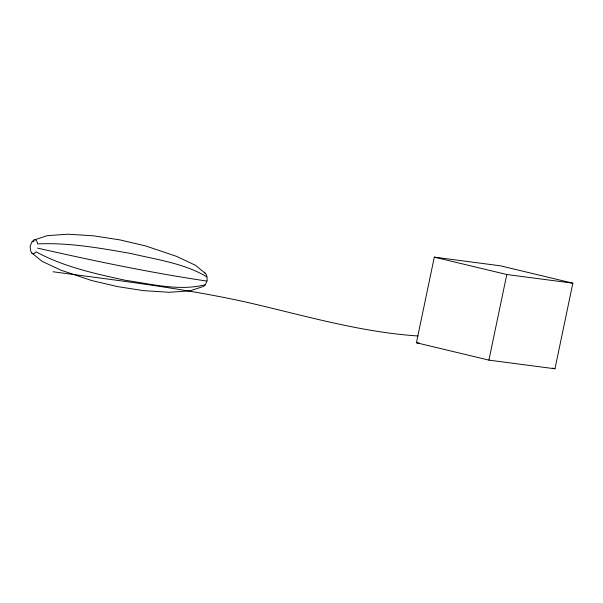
<?xml version="1.0" encoding="UTF-8"?>
<svg xmlns="http://www.w3.org/2000/svg" width="603" height="603" viewBox="0 0 603 603"><rect width="100%" height="100%" fill="white"/><g stroke="black" fill="none" stroke-linecap="round" stroke-linejoin="round"><path stroke-width="0.9" d="M416.424 342.745L434.311 257.142L500.369 265.81L572.85 283.184L554.964 368.787L488.905 360.119L416.424 342.745L419.221 343.115M488.905 360.119L506.791 274.516L572.85 283.184M33.851 241.343L32.08 241.75L30.15 246.009L30.429 249.627A20.743 5.751 -79 0 0 36.037 251.783C63.684 266.895 94.905 273.604 125.416 280.312C151.632 284.013 179.016 291.347 205.284 284.744L207.213 280.485L206.927 276.867A20.743 5.751 -79 0 0 204.379 272.805M34.401 239.904L47.305 235.637L68.177 234.213L93.774 235.848L119.839 239.881L145.798 245.979L176.671 256.411L195.402 265.245L205.668 273.641M418.007 335.977C358.491 332.042 301.199 314.6 243.333 301.477C180.553 287.85 116.665 280.387 53.064 271.757M206.746 281.051C149.891 272.646 93.548 260.782 37.499 248.089M434.311 257.142L506.791 274.516M552.25 368.132L554.964 368.787M206.927 276.867C183.968 263.187 156.637 259.674 131.017 253.524C100.226 248.135 69.066 242.489 37.68 243.906A20.743 5.751 -79 0 0 32.08 241.75M31.695 252.853L41.954 261.25L60.684 270.084L91.558 280.508L117.517 286.606L143.582 290.646L169.179 292.274L190.051 290.85L202.962 286.591A20.743 5.751 -79 0 0 205.284 284.744"/></g></svg>
